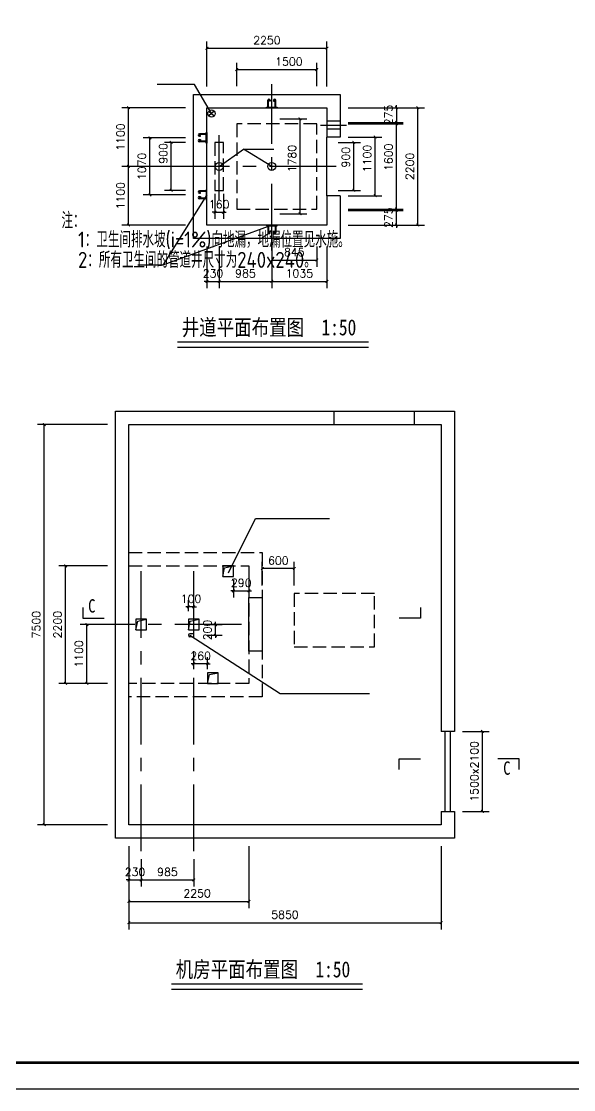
# Model space of a CAD drawing. Extents: x -4968480 to 5598971, y -5343220 to -29066.
# Drawn here: x 323172 to 333522, y -88473 to -68444 of the extents above; entities that cross this region are included whole.
import ezdxf

# ---------------------------------------------------------------- set-up
doc = ezdxf.new("R2010")
doc.units = 0
doc.header["$LTSCALE"] = 1000
doc.header["$MEASUREMENT"] = 0
doc.linetypes.add('CENTER', pattern=[2, 1.25, -0.25, 0.25, -0.25])
doc.linetypes.add('DASH', pattern=[0.35, 0.25, -0.1])
doc.layers.get('0').update_dxf_attribs({"linetype": 'CONTINUOUS'})
for name, color, linetype in [('DOTE', 1, 'CENTER'), ('PUB_DIM', 3, 'CONTINUOUS'), ('WALL', 2, 'CONTINUOUS')]:
    doc.layers.add(name, color=color, linetype=linetype)
doc.styles.add('-宋体', font='', dxfattribs={"width": 0.8})
doc.styles.add('_TCH_DIM', font='SIMPLEX', dxfattribs={"bigfont": 'GBCBIG'})
doc.styles.get("Standard").update_dxf_attribs({"font": 'GBENOR', "bigfont": 'GBCBIG'})
doc.styles.get('-宋体').set_extended_font_data('SimSun')

# ---------------------------------------------------------------- blocks, each defined once
blk = doc.blocks.new('_ArchTick')
at = {"color": 0, "linetype": 'ByBlock', "const_width": 0.4}
blk.add_lwpolyline([(-0.5, -0.5), (0.5, 0.5)], dxfattribs=at)

msp = doc.modelspace()

# ---------------------------------------------------------------- linework, layer by layer
for p, q in [((326419.3, -69625.7, -24317.3), (325716.4, -69625.7, -24317.3)), ((326736.5, -70173.2, -24317.3), (326419.3, -69625.7, -24317.3)), ((327789.2, -70050.7, -24317.3), (327789.2, -69922.4, -24317.3)), ((327801.2, -70050.7, -24317.3), (327801.2, -69922.4, -24317.3)), ((327820.7, -69922.4, -24317.3), (327820.7, -69940.8, -24317.3)), ((327832.7, -69940.8, -24317.3), (327820.7, -69940.8, -24317.3)), ((327832.7, -69922.4, -24317.3), (327832.7, -69940.8, -24317.3)), ((327895.6, -69922.4, -24317.3), (327895.6, -69940.8, -24317.3)), ((327895.6, -69940.8, -24317.3), (327907.6, -69940.8, -24317.3)), ((327907.6, -69922.4, -24317.3), (327907.6, -69940.8, -24317.3)), ((327927.2, -70050.7, -24317.3), (327927.2, -69922.4, -24317.3)), ((327939.2, -70050.7, -24317.3), (327939.2, -69922.4, -24317.3)), ((326684.8, -70129.9, -24317.3), (326788.2, -70216.5, -24317.3)), ((326788.2, -70129.9, -24317.3), (326684.8, -70216.5, -24317.3)), ((326637.2, -70552.7, -24317.3), (326508.9, -70552.7, -24317.3)), ((326637.2, -70564.7, -24317.3), (326508.9, -70564.7, -24317.3)), ((326508.9, -70584.2, -24317.3), (326527.3, -70584.2, -24317.3)), ((326508.9, -70596.2, -24317.3), (326527.3, -70596.2, -24317.3)), ((326508.9, -70659.2, -24317.3), (326527.3, -70659.2, -24317.3)), ((326508.9, -70671.2, -24317.3), (326527.3, -70671.2, -24317.3)), ((326637.2, -70690.7, -24317.3), (326508.9, -70690.7, -24317.3)), ((326527.3, -70596.2, -24317.3), (326527.3, -70584.2, -24317.3)), ((326527.3, -70659.2, -24317.3), (326527.3, -70671.2, -24317.3)), ((328899.2, -71712.7, -24317.3), (328899.2, -70612.7, -24317.3)), ((326637.2, -70702.7, -24317.3), (326508.9, -70702.7, -24317.3)), ((326879.2, -71162.7, -24317.3), (327332.6, -70839.8, -24317.3)), ((327864.2, -71162.7, -24317.3), (327332.6, -70839.8, -24317.3)), ((327332.6, -70839.8, -24317.3), (327905, -70839.8, -24317.3)), ((326649.2, -71697.7, -24317.3), (325822, -73014.5, -24317.3)), ((326637.2, -71622.7, -24317.3), (326508.9, -71622.7, -24317.3)), ((326637.2, -71634.7, -24317.3), (326508.9, -71634.7, -24317.3)), ((326508.9, -71654.2, -24317.3), (326527.3, -71654.2, -24317.3)), ((326508.9, -71666.2, -24317.3), (326527.3, -71666.2, -24317.3)), ((326527.3, -71666.2, -24317.3), (326527.3, -71654.2, -24317.3)), ((326508.9, -71729.2, -24317.3), (326527.3, -71729.2, -24317.3)), ((326508.9, -71741.2, -24317.3), (326527.3, -71741.2, -24317.3)), ((326637.2, -71760.7, -24317.3), (326508.9, -71760.7, -24317.3)), ((326637.2, -71772.7, -24317.3), (326508.9, -71772.7, -24317.3)), ((326527.3, -71729.2, -24317.3), (326527.3, -71741.2, -24317.3)), ((327864.2, -72262.7, -24317.3), (325822, -73014.5, -24317.3)), ((327789.2, -72274.7, -24317.3), (327789.2, -72402.9, -24317.3)), ((327801.2, -72274.7, -24317.3), (327801.2, -72402.9, -24317.3)), ((327927.2, -72274.7, -24317.3), (327927.2, -72402.9, -24317.3)), ((327939.2, -72274.7, -24317.3), (327939.2, -72402.9, -24317.3)), ((327820.7, -72402.9, -24317.3), (327820.7, -72384.6, -24317.3)), ((327832.7, -72384.6, -24317.3), (327820.7, -72384.6, -24317.3)), ((327832.7, -72402.9, -24317.3), (327832.7, -72384.6, -24317.3)), ((327895.6, -72384.6, -24317.3), (327907.6, -72384.6, -24317.3)), ((327895.6, -72402.9, -24317.3), (327895.6, -72384.6, -24317.3)), ((327907.6, -72402.9, -24317.3), (327907.6, -72384.6, -24317.3)), ((325822, -73014.5, -24317.3), (325356.6, -73014.5, -24317.3)), ((326098.5, -74452.1, -24317.3), (329680.2, -74452.1, -24317.3)), ((326098.5, -74552.1, -24317.3), (329680.2, -74552.1, -24317.3)), ((329037.2, -76005, -24317.3), (329037.2, -75755, -24317.3)), ((330537.2, -76005, -24317.3), (330537.2, -75755, -24317.3)), ((327051.2, -78785.5, -24317.3), (327561.3, -77762.5, -24317.3)), ((327561.3, -77762.5, -24317.3), (328947.4, -77762.5, -24317.3)), ((327147.2, -78655, -24317.3), (326947.2, -78655, -24317.3)), ((326947.2, -78655, -24317.3), (326947.2, -78855, -24317.3)), ((326947.2, -78855, -24317.3), (326981.6, -78692.3, -24317.3)), ((326981.6, -78692.3, -24317.3), (327147.2, -78655, -24317.3)), ((327147.2, -78855, -24317.3), (327147.2, -78655, -24317.3)), ((326947.2, -78855, -24317.3), (327147.2, -78855, -24317.3)), ((324324.3, -79432.7, -48634.7), (324324.3, -79633.2, -48634.7)), ((330653.1, -79432.7, -48634.7), (330653.1, -79633.2, -48634.7)), ((324324.3, -79633.2, -48634.7), (324724.2, -79633.2, -48634.7)), ((325517.2, -79655, -24317.3), (325317.2, -79655, -24317.3)), ((325317.2, -79655, -24317.3), (325317.2, -79855, -24317.3)), ((325317.2, -79855, -24317.3), (325351.6, -79692.3, -24317.3)), ((325351.6, -79692.3, -24317.3), (325517.2, -79655, -24317.3)), ((325517.2, -79855, -24317.3), (325517.2, -79655, -24317.3)), ((326502.2, -79655, -24317.3), (326302.2, -79655, -24317.3)), ((326302.2, -79655, -24317.3), (326302.2, -79855, -24317.3)), ((326302.2, -79855, -24317.3), (326336.6, -79692.3, -24317.3)), ((326336.6, -79692.3, -24317.3), (326502.2, -79655, -24317.3)), ((326502.2, -79855, -24317.3), (326502.2, -79655, -24317.3)), ((330653.1, -79633.2, -48634.7), (330253.2, -79633.2, -48634.7)), ((325317.2, -79855, -24317.3), (325517.2, -79855, -24317.3)), ((326302.2, -79855, -24317.3), (326502.2, -79855, -24317.3)), ((326368.3, -79927.8, -24317.3), (326332.2, -79927.8, -24317.3)), ((326332.2, -79955, -24317.3), (328019.8, -81043.3, -24317.3)), ((326368.3, -79982.2, -24317.3), (326332.2, -79982.2, -24317.3)), ((326862.2, -80655, -24317.3), (326662.2, -80655, -24317.3)), ((326662.2, -80655, -24317.3), (326662.2, -80855, -24317.3)), ((326662.2, -80855, -24317.3), (326696.6, -80692.3, -24317.3)), ((326696.6, -80692.3, -24317.3), (326862.2, -80655, -24317.3)), ((326862.2, -80855, -24317.3), (326862.2, -80655, -24317.3)), ((326662.2, -80855, -24317.3), (326862.2, -80855, -24317.3)), ((328019.8, -81043.3, -24317.3), (329695.3, -81043.3, -24317.3)), ((331112.2, -83255, -24317.3), (331112.2, -81755, -24317.3)), ((331212.2, -83255, -24317.3), (331212.2, -81755, -24317.3)), ((330253.2, -82468.4, -48634.7), (330253.2, -82267.9, -48634.7)), ((330253.2, -82267.9, -48634.7), (330653.1, -82267.9, -48634.7)), ((332502.8, -82267.9, -48634.7), (332102.9, -82267.9, -48634.7)), ((332502.8, -82468.4, -48634.7), (332502.8, -82267.9, -48634.7)), ((325985, -86488.7, -24317.3), (329566.7, -86488.7, -24317.3)), ((325985, -86588.7, -24317.3), (329566.7, -86588.7, -24317.3))]:
    msp.add_line(p, q)
at = {"linetype": 'DASH'}
for p, q in [((328709.2, -70362.7, -24317.3), (327209.2, -70362.7, -24317.3)), ((327209.2, -70362.7, -24317.3), (327209.2, -71962.7, -24317.3)), ((328709.2, -71962.7, -24317.3), (328709.2, -70362.7, -24317.3)), ((326959.2, -70712.7, -24317.3), (326799.2, -70712.7, -24317.3)), ((326799.2, -70712.7, -24317.3), (326799.2, -71612.7, -24317.3)), ((326959.2, -71612.7, -24317.3), (326959.2, -70712.7, -24317.3)), ((326799.2, -71612.7, -24317.3), (326959.2, -71612.7, -24317.3)), ((327209.2, -71962.7, -24317.3), (328709.2, -71962.7, -24317.3)), ((325187.2, -78405, -24317.3), (327687.2, -78405, -24317.3)), ((327687.2, -78405, -24317.3), (327687.2, -81105, -24317.3)), ((325187.2, -78655, -24317.3), (327437.2, -78655, -24317.3)), ((327437.2, -78655, -24317.3), (327437.2, -80855, -24317.3)), ((329787.2, -79167.6, -24317.3), (328287.2, -79167.6, -24317.3)), ((328287.2, -79167.6, -24317.3), (328287.2, -80167.6, -24317.3)), ((329787.2, -80167.6, -24317.3), (329787.2, -79167.6, -24317.3)), ((328287.2, -80167.6, -24317.3), (329787.2, -80167.6, -24317.3)), ((327437.2, -80855, -24317.3), (325187.2, -80855, -24317.3)), ((327687.2, -81105, -24317.3), (325187.2, -81105, -24317.3))]:
    msp.add_line(p, q, dxfattribs=at)
at = {"elevation": -24317.3}
for points in [[(311661.7, -88466.1), (311661.7, -67466.1), (341361.7, -67466.1), (341361.7, -88466.1)], [(327764.2, -70050.7), (327964.2, -70050.7), (327964.2, -70062.7), (327764.2, -70062.7)], [(326637.2, -70727.7), (326637.2, -70527.7), (326649.2, -70527.7), (326649.2, -70727.7)], [(326637.2, -71597.7), (326637.2, -71797.7), (326649.2, -71797.7), (326649.2, -71597.7)], [(327764.2, -72274.7), (327964.2, -72274.7), (327964.2, -72262.7), (327764.2, -72262.7)]]:
    msp.add_lwpolyline(points, close=True, dxfattribs=at)
at = {"const_width": 50, "elevation": -24317.3}
msp.add_lwpolyline([(312911.7, -87966.1), (340861.7, -87966.1), (340861.7, -67966.1), (312911.7, -67966.1)], close=True, dxfattribs=at)
for centre, radius in [((326736.5, -70173.2, -24317.3), 67.5), ((326879.2, -71162.7, -24317.3), 75), ((327864.2, -71162.7, -24317.3), 75)]:
    msp.add_circle(centre, radius)
for centre, radius, start, end in [((327810.9, -69922.4, -24317.3), 21.8, 0, 180), ((327810.9, -69922.4, -24317.3), 9.75, 0, 180), ((327917.4, -69922.4, -24317.3), 21.8, 0, 180), ((327917.4, -69922.4, -24317.3), 9.75, 0, 180), ((326508.9, -70574.4, -24317.3), 21.8, 90, 270), ((326508.9, -70680.9, -24317.3), 21.8, 90, 270), ((326508.9, -70574.4, -24317.3), 9.75, 90, 270), ((326508.9, -70680.9, -24317.3), 9.75, 90, 270), ((326508.9, -71644.4, -24317.3), 21.8, 90, 270), ((326508.9, -71644.4, -24317.3), 9.75, 90, 270), ((326508.9, -71750.9, -24317.3), 21.8, 90, 270), ((326508.9, -71750.9, -24317.3), 9.75, 90, 270), ((327810.9, -72402.9, -24317.3), 21.8, 180, 0), ((327810.9, -72402.9, -24317.3), 9.75, 180, 0), ((327917.4, -72402.9, -24317.3), 21.8, 180, 0), ((327917.4, -72402.9, -24317.3), 9.75, 180, 0), ((326367.8, -79916.1, -24317.3), 11.7, 271.13376, 21.86484), ((326332.2, -79955, -24317.3), 27.2, 90, 270), ((326367.8, -79993.9, -24317.3), 11.7, 338.13516, 88.86624)]:
    msp.add_arc(centre, radius, start, end)
at = {"layer": 'DOTE'}
for p, q in [((327864.2, -72737, -24317.3), (327864.2, -69620.8, -24317.3)), ((328779.3, -70387.7, -24317.3), (329267.8, -70387.7, -24317.3)), ((326879.2, -71800.4, -24317.3), (326879.2, -70579.7, -24317.3)), ((329071, -71162.7, -24317.3), (325693.8, -71162.7, -24317.3)), ((325417.2, -84000.3, -24317.3), (325417.2, -78728.7, -24317.3)), ((326402.2, -84000.3, -24317.3), (326402.2, -78728.7, -24317.3)), ((327295.7, -79755, -24317.3), (324617.4, -79755, -24317.3))]:
    msp.add_line(p, q, dxfattribs=at)
at = {"layer": 'PUB_DIM'}
for p, q in [((326649.2, -69662.7, -24317.3), (326649.2, -68822.9, -24317.3)), ((328899.2, -69662.7, -24317.3), (328899.2, -68822.9, -24317.3)), ((326649.2, -68947.9, -24317.3), (328899.2, -68947.9, -24317.3)), ((327209.2, -69659.5, -24317.3), (327209.2, -69222.7, -24317.3)), ((328709.2, -69659.5, -24317.3), (328709.2, -69222.7, -24317.3)), ((327209.2, -69347.7, -24317.3), (328709.2, -69347.7, -24317.3)), ((326249.2, -70062.7, -24317.3), (325056, -70062.7, -24317.3)), ((325181, -71162.7, -24317.3), (325181, -70062.7, -24317.3)), ((329299.2, -70062.7, -24317.3), (330328.2, -70062.7, -24317.3)), ((329299.2, -70062.7, -24317.3), (330728.4, -70062.7, -24317.3)), ((330203.2, -70062.7, -24317.3), (330203.2, -70012.7, -24317.3)), ((330203.2, -70062.7, -24317.3), (330203.2, -70337.5, -24317.3)), ((330603.4, -72262.7, -24317.3), (330603.4, -70062.7, -24317.3)), ((328014.2, -70272.7, -24317.3), (328519.3, -70272.7, -24317.3)), ((328394.3, -72052.7, -24317.3), (328394.3, -70272.7, -24317.3)), ((329299.2, -70337.5, -24317.3), (330328.2, -70337.5, -24317.3)), ((329299.2, -70362.7, -24317.3), (330328.2, -70362.7, -24317.3)), ((330203.2, -70337.5, -24317.3), (330203.2, -70387.5, -24317.3)), ((330203.2, -71962.7, -24317.3), (330203.2, -70362.7, -24317.3)), ((326249.2, -70627.7, -24317.3), (325455.9, -70627.7, -24317.3)), ((325580.9, -71697.7, -24317.3), (325580.9, -70627.7, -24317.3)), ((329299.2, -70612.7, -24317.3), (329927.8, -70612.7, -24317.3)), ((329802.8, -71712.7, -24317.3), (329802.8, -70612.7, -24317.3)), ((326249.2, -70712.7, -24317.3), (325855.9, -70712.7, -24317.3)), ((325980.9, -71612.7, -24317.3), (325980.9, -70712.7, -24317.3)), ((329106.2, -70712.7, -24317.3), (329528, -70712.7, -24317.3)), ((329403, -71612.7, -24317.3), (329403, -70712.7, -24317.3)), ((326249.2, -71162.7, -24317.3), (325056, -71162.7, -24317.3)), ((326249.2, -71162.7, -24317.3), (325056, -71162.7, -24317.3)), ((325181, -72262.7, -24317.3), (325181, -71162.7, -24317.3)), ((326249.2, -71697.7, -24317.3), (325455.9, -71697.7, -24317.3)), ((326249.2, -71612.7, -24317.3), (325855.9, -71612.7, -24317.3)), ((326799.2, -71674.4, -24317.3), (326799.2, -72147.6, -24317.3)), ((326959.2, -71674.4, -24317.3), (326959.2, -72147.6, -24317.3)), ((329106.2, -71612.7, -24317.3), (329528, -71612.7, -24317.3)), ((329299.2, -71712.7, -24317.3), (329927.8, -71712.7, -24317.3)), ((326799.2, -72022.6, -24317.3), (326749.2, -72022.6, -24317.3)), ((326799.2, -72022.6, -24317.3), (326959.2, -72022.6, -24317.3)), ((326959.2, -72022.6, -24317.3), (327009.2, -72022.6, -24317.3)), ((328014.2, -72052.7, -24317.3), (328519.3, -72052.7, -24317.3)), ((329299.2, -71962.7, -24317.3), (330328.2, -71962.7, -24317.3)), ((329299.2, -71987.9, -24317.3), (330328.2, -71987.9, -24317.3)), ((330203.2, -71987.9, -24317.3), (330203.2, -71937.9, -24317.3)), ((330203.2, -72262.7, -24317.3), (330203.2, -71987.9, -24317.3)), ((326249.2, -72262.7, -24317.3), (325056, -72262.7, -24317.3)), ((329299.2, -72262.7, -24317.3), (330328.2, -72262.7, -24317.3)), ((329299.2, -72262.7, -24317.3), (330728.4, -72262.7, -24317.3)), ((330203.2, -72262.7, -24317.3), (330203.2, -72312.7, -24317.3)), ((326649.2, -72662.7, -24317.3), (326649.2, -73444.1, -24317.3)), ((326879.2, -72662.7, -24317.3), (326879.2, -73444.1, -24317.3)), ((326879.2, -72662.7, -24317.3), (326879.2, -73444.1, -24317.3)), ((327864.2, -72662.7, -24317.3), (327864.2, -73044.2, -24317.3)), ((327864.2, -72662.7, -24317.3), (327864.2, -73444.1, -24317.3)), ((327864.2, -72662.7, -24317.3), (327864.2, -73444.1, -24317.3)), ((328709.2, -72662.7, -24317.3), (328709.2, -73044.2, -24317.3)), ((328899.2, -72662.7, -24317.3), (328899.2, -73444.1, -24317.3)), ((327864.2, -72919.2, -24317.3), (328709.2, -72919.2, -24317.3)), ((326649.2, -73319.1, -24317.3), (326599.2, -73319.1, -24317.3)), ((326649.2, -73319.1, -24317.3), (326879.2, -73319.1, -24317.3)), ((326879.2, -73319.1, -24317.3), (326929.2, -73319.1, -24317.3)), ((326879.2, -73319.1, -24317.3), (327864.2, -73319.1, -24317.3)), ((327864.2, -73319.1, -24317.3), (328899.2, -73319.1, -24317.3)), ((324787.2, -76005, -24317.3), (323476, -76005, -24317.3)), ((323601, -83505, -24317.3), (323601, -76005, -24317.3)), ((324787.2, -78655, -24317.3), (323875.8, -78655, -24317.3)), ((324000.8, -80855, -24317.3), (324000.8, -78655, -24317.3)), ((327687.2, -79017.6, -24317.3), (327687.2, -78578.1, -24317.3)), ((328287.2, -78703.1, -24317.3), (327687.2, -78703.1, -24317.3)), ((328287.2, -79017.6, -24317.3), (328287.2, -78578.1, -24317.3)), ((327147.2, -78913.5, -24317.3), (327147.2, -79246.3, -24317.3)), ((327437.2, -78913.5, -24317.3), (327437.2, -79246.3, -24317.3)), ((326302.2, -79505, -24317.3), (326302.2, -79293.9, -24317.3)), ((326402.2, -79505, -24317.3), (326402.2, -79293.9, -24317.3)), ((327147.2, -79121.3, -24317.3), (327097.2, -79121.3, -24317.3)), ((327147.2, -79121.3, -24317.3), (327437.2, -79121.3, -24317.3)), ((327437.2, -79121.3, -24317.3), (327487.2, -79121.3, -24317.3)), ((326302.2, -79418.9, -24317.3), (326252.2, -79418.9, -24317.3)), ((326402.2, -79418.9, -24317.3), (326302.2, -79418.9, -24317.3)), ((326402.2, -79418.9, -24317.3), (326452.2, -79418.9, -24317.3)), ((326808.2, -79755, -24317.3), (326808.2, -79705, -24317.3)), ((324787.2, -79755, -24317.3), (324275.7, -79755, -24317.3)), ((324400.7, -80855, -24317.3), (324400.7, -79755, -24317.3)), ((326652.2, -79755, -24317.3), (326933.2, -79755, -24317.3)), ((326808.2, -79955, -24317.3), (326808.2, -79755, -24317.3)), ((326652.2, -79955, -24317.3), (326933.2, -79955, -24317.3)), ((326808.2, -79955, -24317.3), (326808.2, -80005, -24317.3)), ((326402.2, -80490.9, -24317.3), (326352.2, -80490.9, -24317.3)), ((326402.2, -80587.6, -24317.3), (326402.2, -80365.9, -24317.3)), ((326662.2, -80490.9, -24317.3), (326402.2, -80490.9, -24317.3)), ((326662.2, -80587.6, -24317.3), (326662.2, -80365.9, -24317.3)), ((326662.2, -80490.9, -24317.3), (326712.2, -80490.9, -24317.3)), ((324787.2, -80855, -24317.3), (323875.8, -80855, -24317.3)), ((324787.2, -80855, -24317.3), (324275.7, -80855, -24317.3)), ((331437.2, -81755, -24317.3), (331936.9, -81755, -24317.3)), ((331811.9, -83255, -24317.3), (331811.9, -81755, -24317.3)), ((331437.2, -83255, -24317.3), (331936.9, -83255, -24317.3)), ((324787.2, -83505, -24317.3), (323476, -83505, -24317.3)), ((325187.2, -83905, -24317.3), (325187.2, -85067.2, -24317.3)), ((325187.2, -83905, -24317.3), (325187.2, -85467.2, -24317.3)), ((327437.2, -83905, -24317.3), (327437.2, -85067.2, -24317.3)), ((331037.2, -83905, -24317.3), (331037.2, -85467.2, -24317.3)), ((325187.2, -84150.3, -24317.3), (325187.2, -84666.9, -24317.3)), ((325417.2, -84150.3, -24317.3), (325417.2, -84666.9, -24317.3)), ((325417.2, -84150.3, -24317.3), (325417.2, -84666.9, -24317.3)), ((326402.2, -84150.3, -24317.3), (326402.2, -84666.9, -24317.3)), ((325187.2, -84541.9, -24317.3), (325137.2, -84541.9, -24317.3)), ((325187.2, -84541.9, -24317.3), (325417.2, -84541.9, -24317.3)), ((325417.2, -84541.9, -24317.3), (325467.2, -84541.9, -24317.3)), ((325417.2, -84541.9, -24317.3), (326402.2, -84541.9, -24317.3)), ((325187.2, -84942.2, -24317.3), (327437.2, -84942.2, -24317.3)), ((325187.2, -85342.2, -24317.3), (331037.2, -85342.2, -24317.3))]:
    msp.add_line(p, q, dxfattribs=at)
at = {"layer": 'WALL'}
for p, q in [((326399.2, -72512.7, -24317.3), (326399.2, -69812.7, -24317.3)), ((326399.2, -69812.7, -24317.3), (329149.2, -69812.7, -24317.3)), ((329149.2, -69812.7, -24317.3), (329149.2, -70612.7, -24317.3)), ((326649.2, -72262.7, -24317.3), (326649.2, -70062.7, -24317.3)), ((326649.2, -70062.7, -24317.3), (328899.2, -70062.7, -24317.3)), ((328899.2, -70062.7, -24317.3), (328899.2, -70612.7, -24317.3)), ((329149.2, -70312.7, -24317.3), (328899.2, -70312.7, -24317.3)), ((329149.2, -70462.7, -24317.3), (328899.2, -70462.7, -24317.3)), ((329149.2, -70612.7, -24317.3), (328899.2, -70612.7, -24317.3)), ((329149.2, -71712.7, -24317.3), (328899.2, -71712.7, -24317.3)), ((328899.2, -71712.7, -24317.3), (328899.2, -72262.7, -24317.3)), ((329149.2, -71712.7, -24317.3), (329149.2, -72512.7, -24317.3)), ((328899.2, -72262.7, -24317.3), (326649.2, -72262.7, -24317.3)), ((329149.2, -72512.7, -24317.3), (326399.2, -72512.7, -24317.3)), ((324937.2, -83755, -24317.3), (324937.2, -75755, -24317.3)), ((324937.2, -75755, -24317.3), (331287.2, -75755, -24317.3)), ((331287.2, -75755, -24317.3), (331287.2, -81755, -24317.3)), ((325187.2, -83505, -24317.3), (325187.2, -76005, -24317.3)), ((325187.2, -76005, -24317.3), (331037.2, -76005, -24317.3)), ((331037.2, -76005, -24317.3), (331037.2, -81755, -24317.3)), ((327437.2, -79246.3, -24317.3), (327687.2, -79246.3, -24317.3)), ((327437.2, -80255, -24317.3), (327437.2, -79246.3, -24317.3)), ((327687.2, -79246.3, -24317.3), (327687.2, -80255, -24317.3)), ((327687.2, -80255, -24317.3), (327437.2, -80255, -24317.3)), ((331287.2, -81755, -24317.3), (331037.2, -81755, -24317.3)), ((331037.2, -83255, -24317.3), (331037.2, -83505, -24317.3)), ((331037.2, -83255, -24317.3), (331287.2, -83255, -24317.3)), ((331287.2, -83255, -24317.3), (331287.2, -83755, -24317.3)), ((331037.2, -83505, -24317.3), (325187.2, -83505, -24317.3)), ((331287.2, -83755, -24317.3), (324937.2, -83755, -24317.3))]:
    msp.add_line(p, q, dxfattribs=at)

# ---------------------------------------------------------------- block references
at = {"layer": 'PUB_DIM', "xscale": 50, "yscale": 50, "zscale": 50}
for p, rotation in [((326649.2, -68947.9, -24317.3), 180), ((327209.2, -69347.7, -24317.3), 180), ((325181, -70062.7, -24317.3), 90), ((330203.2, -70062.7, -24317.3), 270), ((330603.4, -70062.7, -24317.3), 90), ((328394.3, -70272.7, -24317.3), 90), ((330203.2, -70337.5, -24317.3), 90), ((330203.2, -70362.7, -24317.3), 90), ((325580.9, -70627.7, -24317.3), 90), ((325980.9, -70712.7, -24317.3), 90), ((329403, -70712.7, -24317.3), 90), ((329802.8, -70612.7, -24317.3), 90), ((325181, -71162.7, -24317.3), 270), ((325181, -71162.7, -24317.3), 90), ((325580.9, -71697.7, -24317.3), 270), ((325980.9, -71612.7, -24317.3), 270), ((329403, -71612.7, -24317.3), 270), ((329802.8, -71712.7, -24317.3), 270), ((326959.2, -72022.6, -24317.3), 180), ((328394.3, -72052.7, -24317.3), 270), ((330203.2, -71962.7, -24317.3), 270), ((330203.2, -71987.9, -24317.3), 270), ((325181, -72262.7, -24317.3), 270), ((330203.2, -72262.7, -24317.3), 90), ((330603.4, -72262.7, -24317.3), 270), ((327864.2, -72919.2, -24317.3), 180), ((326879.2, -73319.1, -24317.3), 180), ((326879.2, -73319.1, -24317.3), 180), ((327864.2, -73319.1, -24317.3), 180), ((323601, -76005, -24317.3), 90), ((324000.8, -78655, -24317.3), 90), ((327687.2, -78703.1, -24317.3), 180), ((327437.2, -79121.3, -24317.3), 180), ((326402.2, -79418.9, -24317.3), 180), ((324400.7, -79755, -24317.3), 90), ((326808.2, -79755, -24317.3), 270), ((326808.2, -79955, -24317.3), 90), ((326662.2, -80490.9, -24317.3), 180), ((324000.8, -80855, -24317.3), 270), ((324400.7, -80855, -24317.3), 270), ((331811.9, -81755, -24317.3), 90), ((331811.9, -83255, -24317.3), 270), ((323601, -83505, -24317.3), 270), ((325417.2, -84541.9, -24317.3), 180), ((325417.2, -84541.9, -24317.3), 180), ((325187.2, -84942.2, -24317.3), 180), ((325187.2, -85342.2, -24317.3), 180)]:
    msp.add_blockref('_ArchTick', p, dxfattribs=dict(at, rotation=rotation))
for p in [(328899.2, -68947.9, -24317.3), (328709.2, -69347.7, -24317.3), (326799.2, -72022.6, -24317.3), (328709.2, -72919.2, -24317.3), (326649.2, -73319.1, -24317.3), (327864.2, -73319.1, -24317.3), (328899.2, -73319.1, -24317.3), (328287.2, -78703.1, -24317.3), (327147.2, -79121.3, -24317.3), (326302.2, -79418.9, -24317.3), (326402.2, -80490.9, -24317.3), (325187.2, -84541.9, -24317.3), (326402.2, -84541.9, -24317.3), (327437.2, -84942.2, -24317.3), (331037.2, -85342.2, -24317.3)]:
    msp.add_blockref('_ArchTick', p, dxfattribs=at)

# ---------------------------------------------------------------- texts
at = {"style": '-宋体', "width": 0.8}
for s, height, p in [('井道平面布置图  1:50', 300, (326177.6, -74330.6, -24317.3)), ('C', 250, (324424, -79528.1, -48634.7)), ('C', 250, (332202.5, -82568.9, -48634.7)), ('机房平面布置图  1:50', 300, (326064.2, -86367.2, -24317.3))]:
    msp.add_text(s, height=height, dxfattribs=at).set_placement(p)
at = {"char_height": 300, "width": 5250000, "attachment_point": 1}
for s, insert in [('注：', (323924.4, -72027.5, -60793.4)), ('1：卫生间排水坡(i=1%)向地漏，地漏位置见水施。', (324233.9, -72384.5, -60793.4)), ('2：所有卫生间的管道井尺寸为240x240。', (324233.9, -72765.8, -60793.4))]:
    msp.add_mtext(s, dxfattribs=dict(at, insert=insert))
at = {"layer": 'PUB_DIM', "color": 7, "char_height": 150, "attachment_point": 5, "style": '_TCH_DIM'}
for s, insert in [('\\A1;2250', (327774.2, -68797.9, -24317.3)), ('\\A1;1500', (328186, -69197.7, -24317.3)), ('\\A1;160', (326879.2, -71872.6, -24317.3)), ('\\A1;845', (328286.7, -72769.2, -24317.3)), ('\\A1;230', (326764.2, -73169.1, -24317.3)), ('\\A1;985', (327371.7, -73169.1, -24317.3)), ('\\A1;1035', (328381.7, -73169.1, -24317.3)), ('\\A1;600', (327987.2, -78553.1, -24317.3)), ('\\A1;290', (327292.2, -78971.3, -24317.3)), ('\\A1;100', (326352.2, -79268.9, -24317.3)), ('\\A1;260', (326532.2, -80340.9, -24317.3)), ('\\A1;230', (325302.2, -84391.9, -24317.3)), ('\\A1;985', (325909.7, -84391.9, -24317.3)), ('\\A1;2250', (326465.2, -84792.2, -24317.3)), ('\\A1;5850', (328112.2, -85192.2, -24317.3))]:
    msp.add_mtext(s, dxfattribs=dict(at, insert=insert))
at = {"layer": 'PUB_DIM', "color": 7, "char_height": 150, "attachment_point": 5, "rotation": 90, "style": '_TCH_DIM'}
for s, insert in [('\\A1;275', (330053.2, -70200.1, -24317.3)), ('\\A1;1100', (325031, -70612.7, -24317.3)), ('\\A1;900', (325830.9, -70920, -24317.3)), ('\\A1;1780', (328244.3, -71016.5, -24317.3)), ('\\A1;900', (329253, -70991, -24317.3)), ('\\A1;1100', (329652.8, -71014.4, -24317.3)), ('\\A1;1600', (330053.2, -70992.3, -24317.3)), ('\\A1;1070', (325430.9, -71162.7, -24317.3)), ('\\A1;2200', (330453.4, -71162.7, -24317.3)), ('\\A1;1100', (325031, -71712.7, -24317.3)), ('\\A1;275', (330053.2, -72125.3, -24317.3)), ('\\A1;7500', (323451, -79755, -24317.3)), ('\\A1;2200', (323850.8, -79755, -24317.3)), ('\\A1;200', (326658.2, -79855, -24317.3)), ('\\A1;1100', (324250.7, -80305, -24317.3)), ('\\A1;1500x2100', (331661.9, -82505, -24317.3))]:
    msp.add_mtext(s, dxfattribs=dict(at, insert=insert))

doc.saveas('drawing.dxf')
